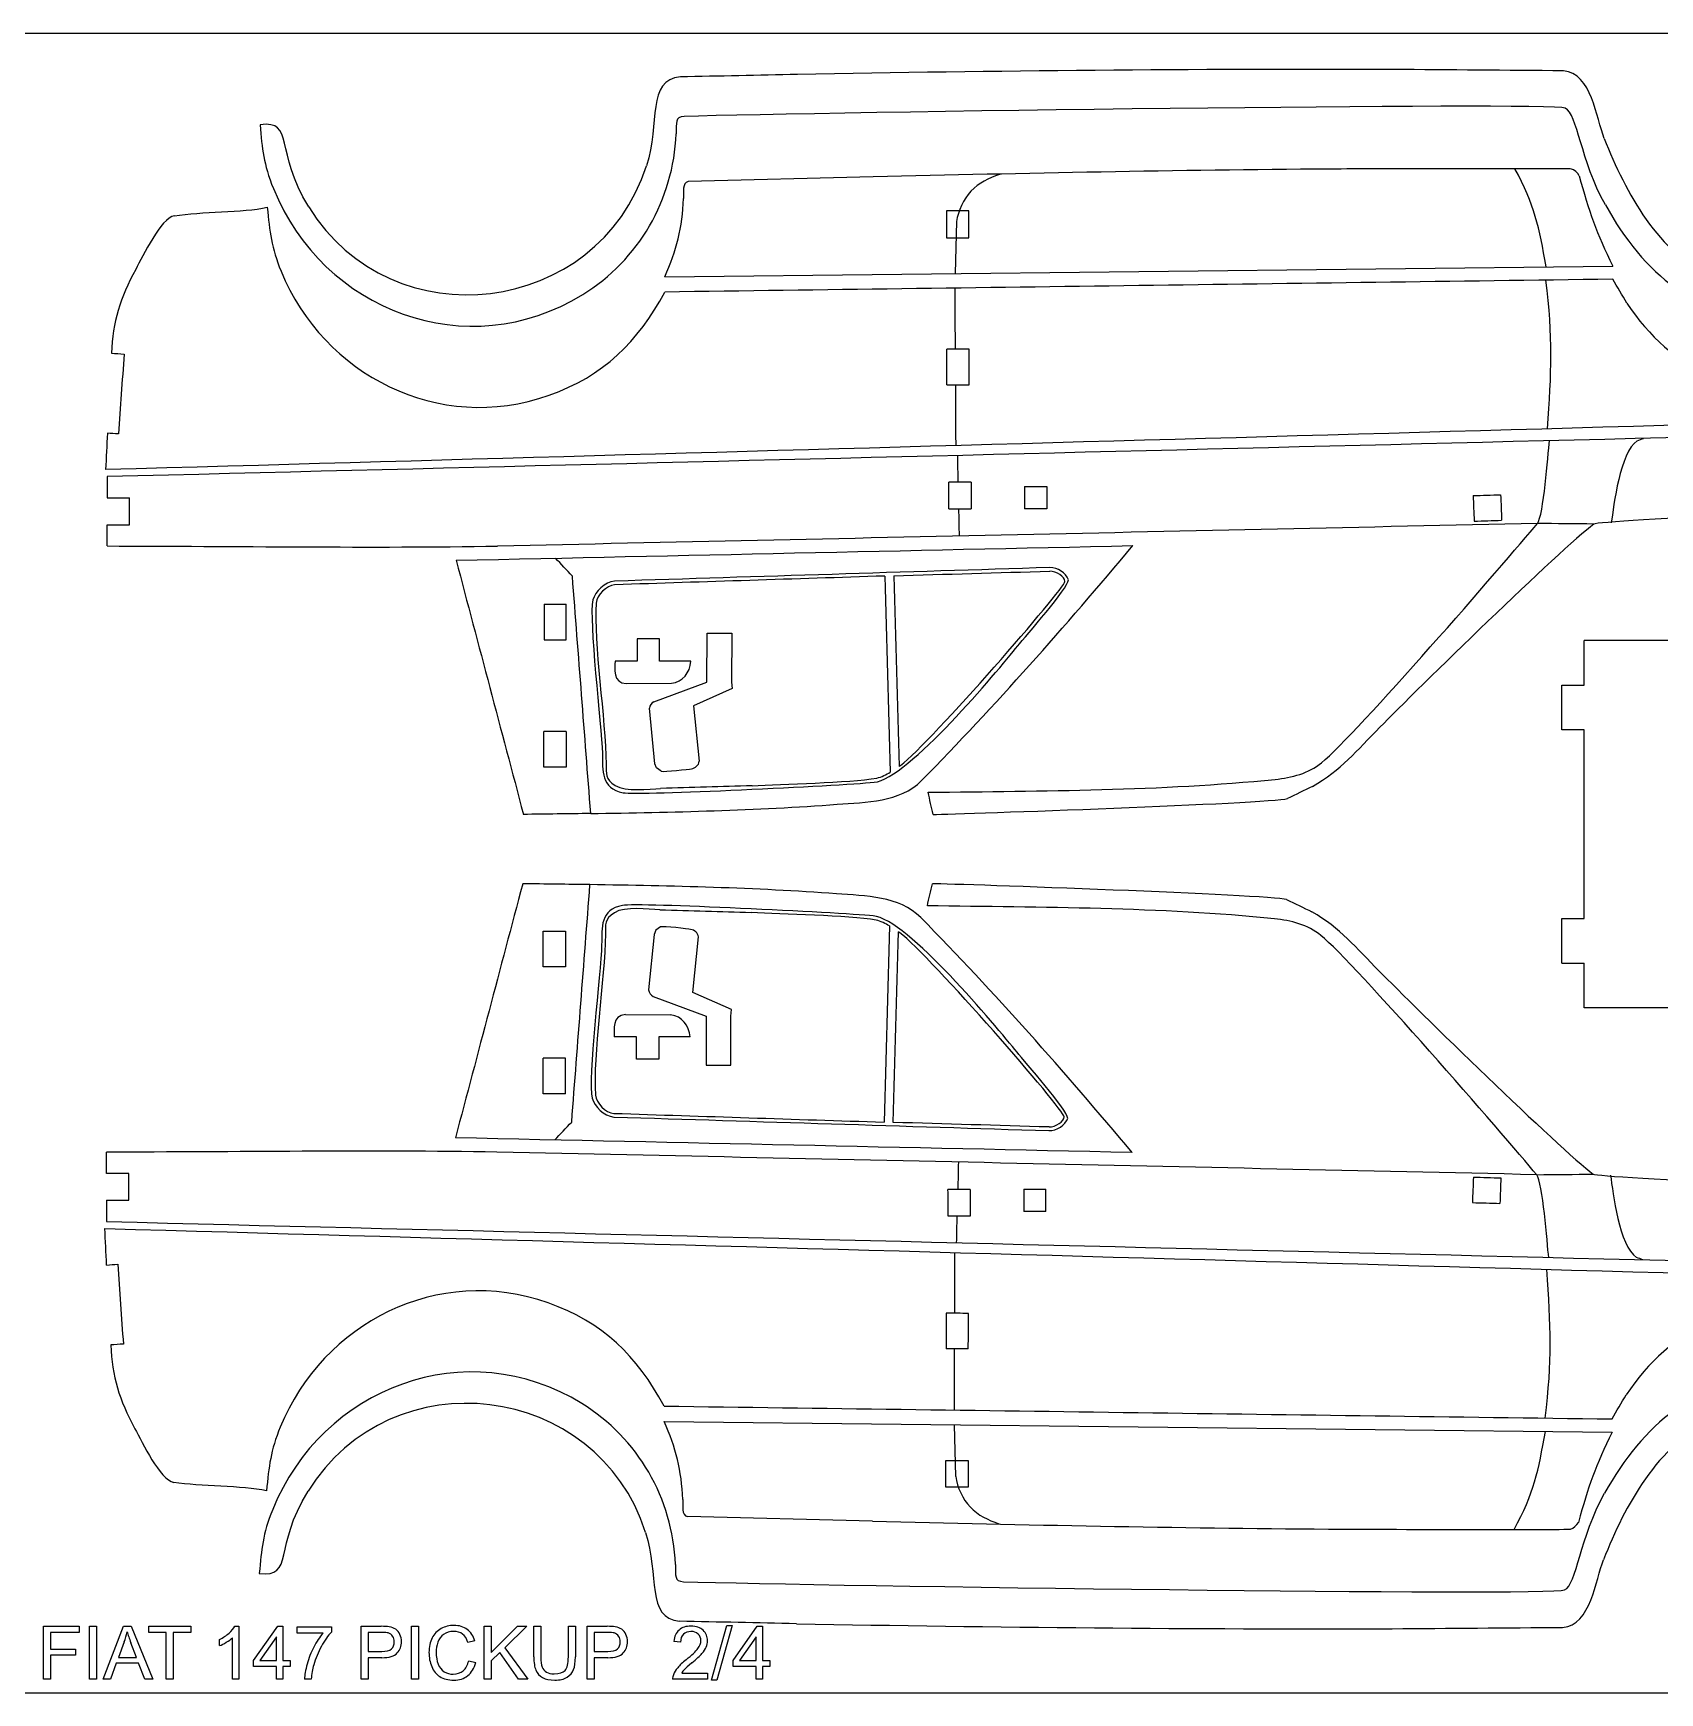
# Model space of a CAD drawing. Extents: x 774 to 1354, y 512 to 892.
# Drawn here: x 1065.6 to 1251.9, y 511.9 to 701.9 of the extents above; entities that cross this region are included whole.
import ezdxf

# ---------------------------------------------------------------- set-up
doc = ezdxf.new("R2010")
doc.units = 0
doc.layers.get('0').update_dxf_attribs({"linetype": 'CONTINUOUS'})

msp = doc.modelspace()

# ---------------------------------------------------------------- linework, layer by layer
at = {"color": 5}
for p, q in [((774.413784, 701.886003), (1354.413784, 701.886003)), ((774.413784, 511.886003), (1354.413784, 511.886003))]:
    msp.add_line(p, q, dxfattribs=at)
at = {"color": 3}
for p, q in [((1161.783684, 685.437103), (1140.609584, 684.898503)), ((1137.931284, 673.997303), (1246.486384, 675.231703)), ((1137.846684, 542.961503), (1246.401784, 541.727103)), ((1161.699084, 531.521703), (1140.524984, 532.060303))]:
    msp.add_line(p, q, dxfattribs=at)
at = {"color": 7}
for p, q in [((1172.742884, 681.532503), (1170.191084, 681.530203)), ((1170.191084, 681.530203), (1170.193684, 678.470203)), ((1172.745484, 678.472303), (1172.742884, 681.532503)), ((1170.193684, 678.470203), (1172.745484, 678.472303)), ((1142.741784, 627.602603), (1142.761384, 633.212503)), ((1142.761384, 633.212503), (1145.583684, 633.202603)), ((1145.583684, 633.202603), (1145.563884, 627.592703)), ((1137.329384, 632.535803), (1134.779384, 632.535703)), ((1134.779384, 632.535703), (1134.779384, 629.985803)), ((1137.329884, 629.987203), (1137.329384, 632.535803)), ((1134.779384, 629.985803), (1132.229484, 629.985803)), ((1140.899784, 629.987203), (1137.329884, 629.987203)), ((1133.504484, 627.435803), (1138.682784, 627.457603)), ((1136.675684, 625.344703), (1142.741784, 627.602603)), ((1145.563884, 627.592703), (1145.643384, 626.848903)), ((1145.643384, 626.848903), (1141.220784, 624.882703)), ((1136.799784, 618.255503), (1136.156184, 624.607003)), ((1141.220784, 624.882703), (1141.864384, 618.531103)), ((1136.989884, 617.762903), (1136.799784, 618.255503)), ((1137.526084, 617.385403), (1136.989884, 617.762903)), ((1136.715184, 598.703303), (1136.071584, 592.351803)), ((1136.905284, 599.195903), (1136.715184, 598.703303)), ((1137.441484, 599.573403), (1136.905284, 599.195903)), ((1141.136184, 592.076103), (1141.779784, 598.427703)), ((1136.591084, 591.614103), (1142.657184, 589.356203)), ((1145.558784, 590.109903), (1141.136184, 592.076103)), ((1133.419884, 589.523003), (1138.598184, 589.501203)), ((1142.657184, 589.356203), (1142.676784, 583.746303)), ((1145.479284, 589.366103), (1145.558784, 590.109903)), ((1145.499084, 583.756203), (1145.479284, 589.366103)), ((1134.694784, 586.973003), (1132.144884, 586.973003)), ((1134.694784, 584.423103), (1134.694784, 586.973003)), ((1137.245284, 586.971603), (1137.244784, 584.423003)), ((1140.815184, 586.971603), (1137.245284, 586.971603)), ((1137.244784, 584.423003), (1134.694784, 584.423103)), ((1142.676784, 583.746303), (1145.499084, 583.756203)), ((1170.106484, 535.428603), (1170.109084, 538.488603)), ((1170.109084, 538.488603), (1172.660884, 538.486503)), ((1172.660884, 538.486503), (1172.658284, 535.426303)), ((1172.658284, 535.426303), (1170.106484, 535.428603))]:
    msp.add_line(p, q, dxfattribs=at)
at = {"color": 1}
for p, q in [((1171.335384, 680.321003), (1171.178284, 674.375303)), ((1171.250784, 536.637803), (1171.093684, 542.583503)), ((1066.800484, 513.436303), (1066.800484, 519.498503)), ((1066.800484, 519.498503), (1070.889884, 519.498503)), ((1070.889884, 518.787303), (1067.604784, 518.787303)), ((1067.604784, 518.787303), (1067.604784, 516.899203)), ((1070.889884, 519.498503), (1070.889884, 518.787303)), ((1072.065284, 513.436303), (1072.065284, 519.498503)), ((1072.065284, 519.498503), (1072.869584, 519.498503)), ((1072.869584, 519.498503), (1072.869584, 513.436303)), ((1073.617484, 513.436303), (1075.942984, 519.498503)), ((1075.942984, 519.498503), (1076.824984, 519.498503)), ((1076.824984, 519.498503), (1079.292984, 513.436303)), ((1078.844184, 518.787303), (1078.844184, 519.498503)), ((1078.844184, 519.498503), (1083.644884, 519.498503)), ((1080.842384, 518.787303), (1078.844184, 518.787303)), ((1080.842384, 513.436303), (1080.842384, 518.787303)), ((1083.644884, 518.787303), (1081.646684, 518.787303)), ((1081.646684, 518.787303), (1081.646684, 513.436303)), ((1083.644884, 519.498503), (1083.644884, 518.787303)), ((1088.690884, 519.523903), (1089.170684, 519.523903)), ((1089.170684, 519.523903), (1089.170684, 513.436303)), ((1090.831584, 515.569903), (1093.600184, 519.498503)), ((1093.600184, 519.498503), (1094.209784, 519.498503)), ((1094.209784, 519.498503), (1094.209784, 515.569903)), ((1095.836784, 518.711103), (1095.836784, 519.422303)), ((1095.836784, 519.422303), (1099.756884, 519.422303)), ((1098.800184, 518.711103), (1095.836784, 518.711103)), ((1099.756884, 519.422303), (1099.756884, 518.846503)), ((1103.151984, 513.436303), (1103.151984, 519.498503)), ((1103.151984, 519.498503), (1105.440884, 519.498503)), ((1105.507184, 518.787303), (1103.956384, 518.787303)), ((1103.956384, 518.787303), (1103.956384, 516.619803)), ((1108.934784, 513.436303), (1108.934784, 519.498503)), ((1108.934784, 519.498503), (1109.739084, 519.498503)), ((1109.739084, 519.498503), (1109.739084, 513.436303)), ((1117.232184, 513.436303), (1117.232184, 519.498503)), ((1117.232184, 519.498503), (1118.036484, 519.498503)), ((1118.036484, 519.498503), (1118.036484, 516.492803)), ((1118.036484, 516.492803), (1121.047784, 519.498503)), ((1122.134384, 519.498503), (1119.591584, 517.040303)), ((1121.047784, 519.498503), (1122.134384, 519.498503)), ((1122.930284, 515.997503), (1122.930284, 519.498503)), ((1122.930284, 519.498503), (1123.734584, 519.498503)), ((1123.734584, 519.498503), (1123.734584, 515.998903)), ((1126.884184, 519.498503), (1127.688584, 519.498503)), ((1126.884184, 515.998903), (1126.884184, 519.498503)), ((1127.688584, 519.498503), (1127.688584, 515.997503)), ((1129.027684, 513.436303), (1129.027684, 519.498503)), ((1129.027684, 519.498503), (1131.316584, 519.498503)), ((1131.382884, 518.787303), (1129.832084, 518.787303)), ((1129.832084, 518.787303), (1129.832084, 516.619803)), ((1143.284184, 513.334703), (1145.045284, 519.600103)), ((1145.644984, 519.600103), (1143.883884, 513.334703)), ((1145.045284, 519.600103), (1145.644984, 519.600103)), ((1145.738084, 515.569903), (1148.506684, 519.498503)), ((1148.506684, 519.498503), (1149.116284, 519.498503)), ((1149.116284, 519.498503), (1149.116284, 515.569903)), ((1067.604784, 516.899203), (1070.449584, 516.899203)), ((1070.449584, 516.899203), (1070.449584, 516.188003)), ((1076.026284, 517.704903), (1075.361584, 515.925503)), ((1077.427484, 515.925503), (1076.795284, 517.606103)), ((1086.935484, 517.283003), (1086.935484, 518.002703)), ((1088.425584, 513.436303), (1088.425584, 518.180503)), ((1093.464684, 518.297603), (1091.563984, 515.569903)), ((1093.464684, 515.569903), (1093.464684, 518.297603)), ((1116.172384, 517.836203), (1115.384984, 517.649903)), ((1119.591584, 517.040303), (1122.244484, 513.436303)), ((1139.726784, 517.695103), (1138.964784, 517.771303)), ((1148.371184, 518.297603), (1146.470484, 515.569903)), ((1148.371184, 515.569903), (1148.371184, 518.297603)), ((1070.449584, 516.188003), (1067.604784, 516.188003)), ((1067.604784, 516.188003), (1067.604784, 513.436303)), ((1075.125984, 515.273603), (1074.468384, 513.436303)), ((1077.678684, 515.273603), (1075.125984, 515.273603)), ((1075.361584, 515.925503), (1077.427484, 515.925503)), ((1078.379984, 513.436303), (1077.678684, 515.273603)), ((1090.831584, 514.884103), (1090.831584, 515.569903)), ((1091.563984, 515.569903), (1093.464684, 515.569903)), ((1094.209784, 515.569903), (1095.031084, 515.569903)), ((1095.031084, 515.569903), (1095.031084, 514.884103)), ((1103.956384, 516.619803), (1105.522684, 516.619803)), ((1105.511384, 515.908603), (1103.956384, 515.908603)), ((1103.956384, 515.908603), (1103.956384, 513.436303)), ((1115.469684, 515.562903), (1116.273984, 515.359703)), ((1119.028484, 516.495603), (1118.036484, 515.536003)), ((1118.036484, 515.536003), (1118.036484, 513.436303)), ((1121.186084, 513.436303), (1119.028484, 516.495603)), ((1129.832084, 516.619803), (1131.398384, 516.619803)), ((1131.387084, 515.908603), (1129.832084, 515.908603)), ((1129.832084, 515.908603), (1129.832084, 513.436303)), ((1145.738084, 514.884103), (1145.738084, 515.569903)), ((1146.470484, 515.569903), (1148.371184, 515.569903)), ((1149.116284, 515.569903), (1149.937584, 515.569903)), ((1149.937584, 515.569903), (1149.937584, 514.884103)), ((1067.604784, 513.436303), (1066.800484, 513.436303)), ((1072.869584, 513.436303), (1072.065284, 513.436303)), ((1074.468384, 513.436303), (1073.617484, 513.436303)), ((1079.292984, 513.436303), (1078.379984, 513.436303)), ((1081.646684, 513.436303), (1080.842384, 513.436303)), ((1089.170684, 513.436303), (1088.425584, 513.436303)), ((1093.464684, 514.884103), (1090.831584, 514.884103)), ((1093.464684, 513.436303), (1093.464684, 514.884103)), ((1094.209784, 513.436303), (1093.464684, 513.436303)), ((1095.031084, 514.884103), (1094.209784, 514.884103)), ((1094.209784, 514.884103), (1094.209784, 513.436303)), ((1097.445484, 513.436303), (1096.683484, 513.436303)), ((1103.956384, 513.436303), (1103.151984, 513.436303)), ((1109.739084, 513.436303), (1108.934784, 513.436303)), ((1118.036484, 513.436303), (1117.232184, 513.436303)), ((1122.244484, 513.436303), (1121.186084, 513.436303)), ((1129.832084, 513.436303), (1129.027684, 513.436303)), ((1142.834084, 513.436303), (1138.820784, 513.436303)), ((1139.857984, 514.147503), (1142.834084, 514.147503)), ((1142.834084, 514.147503), (1142.834084, 513.436303)), ((1143.883884, 513.334703), (1143.284184, 513.334703)), ((1148.371184, 514.884103), (1145.738084, 514.884103)), ((1148.371184, 513.436303), (1148.371184, 514.884103)), ((1149.116284, 513.436303), (1148.371184, 513.436303)), ((1149.937584, 514.884103), (1149.116284, 514.884103)), ((1149.116284, 514.884103), (1149.116284, 513.436303))]:
    msp.add_line(p, q, dxfattribs=at)
at = {"color": 3}
for points in [[(1221.292084, 697.734003), (1198.612284, 697.810903), (1175.779484, 697.569303), (1153.102484, 697.168003)], [(1240.813984, 697.580503), (1234.306684, 697.631703), (1227.799384, 697.682803), (1221.292084, 697.734003)], [(1245.489784, 689.847103), (1244.582184, 692.134103), (1244.062584, 697.339103), (1240.813984, 697.580503)], [(1139.707284, 696.875103), (1135.811484, 696.544303), (1137.391884, 691.586303), (1135.819684, 686.705903)], [(1153.102484, 697.168003), (1148.637384, 697.070403), (1144.172384, 696.972703), (1139.707284, 696.875103)], [(1241.026584, 693.301003), (1239.456884, 694.010903), (1155.618184, 692.808103), (1140.140884, 692.355603)], [(1097.163384, 681.989803), (1093.181284, 688.420103), (1095.624584, 691.881103), (1091.581884, 691.410403)], [(1140.140884, 692.355603), (1139.048384, 692.313603), (1139.280584, 691.644603), (1139.229884, 690.373403)], [(1245.618184, 682.233503), (1242.775784, 687.305303), (1242.437984, 692.662703), (1241.026584, 693.301003)], [(1091.581884, 691.410403), (1091.840384, 688.596203), (1091.958084, 686.962103), (1093.117184, 684.087503)], [(1128.530084, 671.967603), (1134.930684, 675.925903), (1138.928984, 682.825603), (1139.229884, 690.373403)], [(1245.489784, 689.847103), (1247.998284, 683.526103), (1251.619784, 676.787903), (1258.081684, 673.673203)], [(1097.163384, 681.989803), (1106.708584, 666.576403), (1130.261084, 669.451403), (1135.819684, 686.705903)], [(1213.989784, 686.331603), (1196.607184, 686.200103), (1179.168784, 685.842403), (1161.783684, 685.437103)], [(1241.724984, 686.331103), (1241.221884, 686.429603), (1214.717184, 686.337103), (1213.989784, 686.331603)], [(1242.630484, 685.560603), (1242.437784, 685.881703), (1242.052084, 686.267103), (1241.724984, 686.331103)], [(1093.117184, 684.087503), (1098.747884, 670.123203), (1115.309084, 663.791403), (1128.530084, 671.967603)], [(1140.609584, 684.898503), (1139.895084, 684.727103), (1140.095184, 683.671003), (1140.069284, 682.951403)], [(1242.630484, 685.560603), (1243.702184, 681.572903), (1244.618584, 678.928603), (1246.486384, 675.231703)], [(1137.931284, 673.997303), (1139.252084, 677.001403), (1139.950484, 679.641003), (1140.069284, 682.951403)], [(1245.618184, 682.233503), (1250.071784, 674.286803), (1255.981884, 669.189803), (1265.574184, 668.986603)], [(1081.787984, 680.978003), (1080.211384, 680.716603), (1078.185884, 676.376403), (1077.348684, 674.851303)], [(1081.787984, 680.978003), (1084.815684, 681.479903), (1089.608984, 681.342403), (1092.404884, 681.954603)], [(1092.404884, 681.954603), (1092.679084, 679.158303), (1092.882684, 677.327303), (1093.984584, 674.642503)], [(1077.348684, 674.851303), (1075.520084, 671.520603), (1074.744684, 668.864503), (1074.563584, 665.250303)], [(1093.984584, 674.642503), (1098.863384, 662.754303), (1112.029184, 655.952503), (1124.674484, 660.433603)], [(1246.466184, 673.720403), (1210.287984, 673.230803), (1174.109684, 672.741303), (1137.931284, 672.251603)], [(1248.084784, 670.974603), (1247.545284, 671.889903), (1247.005784, 672.805103), (1246.466184, 673.720403)], [(1124.674484, 660.433603), (1130.928384, 662.649803), (1134.829684, 666.519703), (1137.931284, 672.251603)], [(1248.084784, 670.974603), (1253.141084, 663.329903), (1261.139584, 659.568603), (1270.297284, 660.795803)], [(1074.563584, 665.250303), (1075.047684, 665.214903), (1075.531884, 665.179503), (1076.016084, 665.144203)], [(1076.016084, 665.144203), (1075.798984, 662.099003), (1075.581884, 659.053803), (1075.364784, 656.008603)], [(1297.818284, 658.252603), (1223.177284, 656.140803), (1148.536084, 654.028803), (1073.894984, 651.916903)], [(1074.104484, 656.095603), (1074.034684, 654.702703), (1073.964784, 653.309803), (1073.894984, 651.916903)], [(1298.036984, 656.690703), (1223.385884, 654.833603), (1148.734784, 652.976603), (1074.083684, 651.119403)], [(1075.364784, 656.008603), (1074.944684, 656.037603), (1074.524584, 656.066703), (1074.104484, 656.095603)], [(1074.083684, 651.119403), (1074.083384, 650.305803), (1074.083184, 649.492203), (1074.082884, 648.678603)], [(1074.082884, 648.678603), (1074.932784, 648.678303), (1075.782584, 648.678003), (1076.632484, 648.677703)], [(1076.631484, 645.618103), (1076.631784, 646.638003), (1076.632184, 647.657803), (1076.632484, 648.677703)], [(1285.026884, 647.947403), (1278.659184, 647.592803), (1244.830384, 646.074603), (1244.319084, 645.691103)], [(1074.080884, 643.178203), (1074.081184, 643.991803), (1074.081484, 644.805303), (1074.081684, 645.619003)], [(1074.081684, 645.619003), (1074.931584, 645.618703), (1075.781584, 645.618303), (1076.631484, 645.618103)], [(1237.842584, 645.758003), (1198.155084, 644.892703), (1158.467584, 644.027303), (1118.780084, 643.162003)], [(1213.133084, 618.371303), (1217.062384, 621.597103), (1234.148684, 641.336103), (1237.842584, 645.758003)], [(1244.319084, 645.691103), (1240.477284, 642.809803), (1223.959084, 626.655703), (1219.814784, 622.446603)], [(1074.080884, 643.178203), (1088.516384, 643.165503), (1104.541884, 642.929903), (1118.780084, 643.162003)], [(1114.036884, 641.537503), (1139.861484, 642.097603), (1165.686084, 642.657703), (1191.510784, 643.217903)], [(1167.331784, 616.322503), (1175.758584, 624.902303), (1183.805784, 633.996403), (1191.510784, 643.217903)], [(1114.036884, 641.537503), (1116.604384, 631.840703), (1119.171784, 622.144003), (1121.739284, 612.447303)], [(1183.740084, 639.132403), (1183.769884, 639.647603), (1182.730984, 640.301803), (1182.010384, 640.295803)], [(1132.181484, 638.736703), (1131.249584, 638.644503), (1130.133284, 637.586403), (1130.068384, 636.637903)], [(1163.111084, 639.739103), (1152.801184, 639.405003), (1142.491284, 639.070803), (1132.181484, 638.736703)], [(1163.111084, 639.739103), (1163.320884, 632.251703), (1163.530684, 624.764203), (1163.740484, 617.276803)], [(1164.150884, 639.769803), (1170.104084, 639.945103), (1176.057284, 640.120403), (1182.010384, 640.295803)], [(1164.150884, 639.769803), (1164.354784, 632.492303), (1164.558684, 625.215003), (1164.762584, 617.937503)], [(1164.917084, 618.052403), (1168.462984, 620.782303), (1183.691484, 638.293003), (1183.740084, 639.132403)], [(1130.068384, 636.637903), (1129.763684, 632.183603), (1131.135984, 623.310403), (1131.222784, 618.202203)], [(1243.196084, 627.244703), (1243.196184, 628.944403), (1243.196184, 630.644203), (1243.196284, 632.344003)], [(1255.144484, 632.343603), (1251.161784, 632.343703), (1247.178984, 632.343903), (1243.196284, 632.344003)], [(1240.646384, 622.145603), (1240.646484, 623.845303), (1240.646484, 625.545003), (1240.646584, 627.244803)], [(1240.646584, 627.244803), (1241.496384, 627.244803), (1242.346184, 627.244703), (1243.196084, 627.244703)], [(1212.096984, 615.656903), (1215.345884, 617.529603), (1217.145584, 619.735803), (1219.814784, 622.446603)], [(1243.195984, 622.145503), (1242.346084, 622.145503), (1241.496284, 622.145603), (1240.646384, 622.145603)], [(1243.195284, 600.513403), (1243.195584, 607.724103), (1243.195784, 614.934803), (1243.195984, 622.145503)], [(1131.222784, 618.202203), (1131.241684, 617.092903), (1131.044284, 616.521103), (1132.240884, 615.765903)], [(1164.762584, 617.937503), (1164.814084, 617.975803), (1164.865584, 618.014103), (1164.917084, 618.052403)], [(1207.823784, 616.459703), (1209.693084, 616.646703), (1211.653584, 617.156703), (1213.133084, 618.371303)], [(1132.240884, 615.765903), (1133.472984, 614.988303), (1136.083084, 615.389503), (1137.451784, 615.422203)], [(1147.918784, 615.738703), (1144.429784, 615.633203), (1140.940684, 615.527703), (1137.451784, 615.422203)], [(1147.918784, 615.738703), (1151.434884, 615.925503), (1158.943984, 616.060603), (1162.216784, 616.605303)], [(1157.671084, 613.605003), (1160.979184, 613.854803), (1164.843684, 613.827503), (1167.331784, 616.322503)], [(1162.216784, 616.605303), (1162.729484, 616.735703), (1163.279584, 617.020003), (1163.740484, 617.276803)], [(1168.071884, 614.978303), (1181.230384, 615.143403), (1194.685084, 615.145203), (1207.823784, 616.459703)], [(1212.096984, 615.656903), (1211.136084, 615.190303), (1210.175384, 614.723803), (1209.214484, 614.257203)], [(1168.648984, 612.447303), (1168.456684, 613.290903), (1168.264284, 614.134603), (1168.071884, 614.978303)], [(1168.648984, 612.447303), (1171.808384, 612.499103), (1207.138184, 613.707503), (1209.214484, 614.257203)], [(1129.446684, 612.550903), (1126.877584, 612.516403), (1124.308384, 612.481803), (1121.739284, 612.447303)], [(1129.446684, 612.550903), (1138.640384, 612.685803), (1148.524584, 612.914103), (1157.671084, 613.605003)], [(1121.654684, 604.511503), (1119.087184, 594.814803), (1116.519784, 585.118103), (1113.952284, 575.421303)], [(1129.362084, 604.407903), (1126.792984, 604.442403), (1124.223784, 604.477003), (1121.654684, 604.511503)], [(1157.586484, 603.353803), (1148.439984, 604.044703), (1138.555784, 604.273003), (1129.362084, 604.407903)], [(1167.987284, 601.980503), (1168.179684, 602.824203), (1168.372084, 603.667903), (1168.564384, 604.511503)], [(1209.129884, 602.701603), (1207.053584, 603.251303), (1171.723784, 604.459703), (1168.564384, 604.511503)], [(1167.247184, 600.636303), (1164.759084, 603.131303), (1160.894584, 603.104003), (1157.586484, 603.353803)], [(1209.129884, 602.701603), (1210.090784, 602.235003), (1211.051484, 601.768503), (1212.012384, 601.301903)], [(1132.156284, 601.192903), (1130.959684, 600.437703), (1131.157084, 599.865903), (1131.138184, 598.756603)], [(1137.367184, 601.536603), (1135.998484, 601.569303), (1133.388384, 601.970503), (1132.156284, 601.192903)], [(1137.367184, 601.536603), (1140.856084, 601.431103), (1144.345184, 601.325603), (1147.834184, 601.220103)], [(1162.132184, 600.353503), (1158.859384, 600.898203), (1151.350284, 601.033303), (1147.834184, 601.220103)], [(1191.426184, 573.740903), (1183.721184, 582.962403), (1175.673984, 592.056503), (1167.247184, 600.636303)], [(1207.739184, 600.499103), (1194.600484, 601.813603), (1181.145784, 601.815403), (1167.987284, 601.980503)], [(1213.048484, 598.587503), (1211.568984, 599.802103), (1209.608484, 600.312103), (1207.739184, 600.499103)], [(1219.730184, 594.512203), (1217.060984, 597.223003), (1215.261284, 599.429203), (1212.012384, 601.301903)], [(1240.645584, 595.414303), (1240.645684, 597.114003), (1240.645684, 598.813703), (1240.645784, 600.513503)], [(1240.645784, 600.513503), (1241.495584, 600.513503), (1242.345384, 600.513403), (1243.195284, 600.513403)], [(1131.138184, 598.756603), (1131.051384, 593.648403), (1129.679084, 584.775203), (1129.983784, 580.320903)], [(1163.655884, 599.682003), (1163.194984, 599.938803), (1162.644884, 600.223103), (1162.132184, 600.353503)], [(1163.655884, 599.682003), (1163.446084, 592.194603), (1163.236284, 584.707103), (1163.026484, 577.219703)], [(1164.066284, 577.189003), (1164.270184, 584.466503), (1164.474084, 591.743803), (1164.677984, 599.021303)], [(1164.832484, 598.906403), (1164.780984, 598.944703), (1164.729484, 598.983003), (1164.677984, 599.021303)], [(1183.655484, 577.826403), (1183.606884, 578.665803), (1168.378384, 596.176503), (1164.832484, 598.906403)], [(1237.757984, 571.200803), (1234.064084, 575.622703), (1216.977784, 595.361703), (1213.048484, 598.587503)], [(1240.645584, 595.414303), (1241.495484, 595.414303), (1242.345184, 595.414203), (1243.195084, 595.414203)], [(1243.194984, 590.315003), (1243.194984, 592.014703), (1243.195084, 593.714403), (1243.195084, 595.414203)], [(1219.730184, 594.512203), (1223.874484, 590.303103), (1240.392684, 574.149003), (1244.234484, 571.267703)], [(1277.406184, 590.313903), (1266.002484, 590.314303), (1254.598784, 590.314603), (1243.194984, 590.315003)], [(1129.983784, 580.320903), (1130.048684, 579.372403), (1131.164984, 578.314303), (1132.096884, 578.222103)], [(1132.096884, 578.222103), (1142.406684, 577.888003), (1152.716584, 577.553803), (1163.026484, 577.219703)], [(1181.925784, 576.663003), (1182.646384, 576.657003), (1183.685284, 577.311203), (1183.655484, 577.826403)], [(1181.925784, 576.663003), (1175.972684, 576.838403), (1170.019484, 577.013703), (1164.066284, 577.189003)], [(1118.695484, 573.796803), (1104.457284, 574.028903), (1088.431784, 573.793303), (1073.996284, 573.780603)], [(1191.426184, 573.740903), (1165.601484, 574.301103), (1139.776884, 574.861203), (1113.952284, 575.421303)], [(1073.997084, 571.339803), (1073.996884, 572.153503), (1073.996584, 572.967003), (1073.996284, 573.780603)], [(1237.757984, 571.200803), (1198.070484, 572.066103), (1158.382984, 572.931503), (1118.695484, 573.796803)], [(1076.546884, 571.340703), (1075.696984, 571.340503), (1074.846984, 571.340103), (1073.997084, 571.339803)], [(1076.547884, 568.281103), (1076.547584, 569.301003), (1076.547184, 570.320803), (1076.546884, 571.340703)], [(1244.234484, 571.267703), (1244.745784, 570.884203), (1278.574584, 569.366003), (1284.942284, 569.011403)], [(1073.998284, 568.280203), (1074.848184, 568.280503), (1075.697984, 568.280803), (1076.547884, 568.281103)], [(1073.998284, 568.280203), (1073.998584, 567.466603), (1073.998784, 566.653003), (1073.999084, 565.839403)], [(1074.019884, 560.863203), (1073.950084, 562.256103), (1073.880184, 563.649003), (1073.810384, 565.041903)], [(1073.810384, 565.041903), (1148.451484, 562.930003), (1223.092684, 560.818003), (1297.733684, 558.706203)], [(1073.999084, 565.839403), (1148.650184, 563.982203), (1223.301284, 562.125203), (1297.952384, 560.268103)], [(1074.019884, 560.863203), (1074.439984, 560.892103), (1074.860084, 560.921203), (1075.280184, 560.950203)], [(1075.280184, 560.950203), (1075.497284, 557.905003), (1075.714384, 554.859803), (1075.931484, 551.814603)], [(1124.589884, 556.525203), (1111.944584, 561.006303), (1098.778784, 554.204503), (1093.899984, 542.316303)], [(1270.212684, 556.163003), (1261.054984, 557.390203), (1253.056484, 553.628903), (1248.000184, 545.984203)], [(1137.846684, 544.707203), (1134.745084, 550.439103), (1130.843784, 554.309003), (1124.589884, 556.525203)], [(1128.445484, 544.991203), (1115.224484, 553.167403), (1098.663284, 546.835603), (1093.032584, 532.871303)], [(1075.931484, 551.814603), (1075.447284, 551.779303), (1074.963084, 551.743903), (1074.478984, 551.708503)], [(1074.478984, 551.708503), (1074.660084, 548.094303), (1075.435484, 545.438203), (1077.264084, 542.107503)], [(1135.735084, 530.252903), (1130.176484, 547.507403), (1106.623984, 550.382403), (1097.078784, 534.969003)], [(1265.489584, 547.972203), (1255.897284, 547.769003), (1249.987184, 542.672003), (1245.533584, 534.725303)], [(1246.381584, 543.238403), (1246.921184, 544.153703), (1247.460684, 545.068903), (1248.000184, 545.984203)], [(1139.145284, 526.585403), (1138.844384, 534.133203), (1134.846084, 541.032903), (1128.445484, 544.991203)], [(1137.846684, 544.707203), (1174.025084, 544.217503), (1210.203384, 543.728003), (1246.381584, 543.238403)], [(1077.264084, 542.107503), (1078.101284, 540.582403), (1080.126784, 536.242203), (1081.703384, 535.980803)], [(1093.899984, 542.316303), (1092.798084, 539.631503), (1092.594484, 537.800503), (1092.320284, 535.004203)], [(1139.984684, 534.007403), (1139.865884, 537.317803), (1139.167484, 539.957403), (1137.846684, 542.961503)], [(1246.401784, 541.727103), (1244.533984, 538.030203), (1243.617584, 535.385903), (1242.545884, 531.398203)], [(1257.997084, 543.285603), (1251.535184, 540.170903), (1247.913684, 533.432703), (1245.405184, 527.111703)], [(1092.320284, 535.004203), (1089.524384, 535.616403), (1084.731084, 535.478903), (1081.703384, 535.980803)], [(1091.497284, 525.548403), (1095.539984, 525.077703), (1093.096684, 528.538703), (1097.078784, 534.969003)], [(1139.984684, 534.007403), (1140.010584, 533.287803), (1139.810484, 532.231703), (1140.524984, 532.060303)], [(1240.941984, 523.657803), (1242.353384, 524.296103), (1242.691184, 529.653503), (1245.533584, 534.725303)], [(1093.032584, 532.871303), (1091.873484, 529.996703), (1091.755784, 528.362603), (1091.497284, 525.548403)], [(1135.735084, 530.252903), (1137.307284, 525.372503), (1135.726884, 520.414503), (1139.622684, 520.083703)], [(1161.699084, 531.521703), (1179.084184, 531.116403), (1196.522584, 530.758703), (1213.905184, 530.627203)], [(1213.905184, 530.627203), (1214.632584, 530.621703), (1241.137284, 530.529203), (1241.640384, 530.627703)], [(1241.640384, 530.627703), (1241.967484, 530.691703), (1242.353184, 531.077103), (1242.545884, 531.398203)], [(1139.145284, 526.585403), (1139.195984, 525.314203), (1138.963784, 524.645203), (1140.056284, 524.603203)], [(1240.729384, 519.378303), (1243.977984, 519.619703), (1244.497584, 524.824703), (1245.405184, 527.111703)], [(1140.056284, 524.603203), (1155.533584, 524.150703), (1239.372284, 522.947903), (1240.941984, 523.657803)], [(1153.017884, 519.790803), (1148.552784, 519.888403), (1144.087784, 519.986103), (1139.622684, 520.083703)], [(1153.017884, 519.790803), (1175.694884, 519.389503), (1198.527684, 519.147903), (1221.207484, 519.224803)], [(1221.207484, 519.224803), (1227.714784, 519.276003), (1234.222084, 519.327103), (1240.729384, 519.378303)]]:
    msp.add_open_spline(points, degree=3, dxfattribs=at)
at = {"color": 1}
for points in [[(1238.834184, 675.144603), (1238.051084, 679.660703), (1237.525984, 682.238403), (1235.251884, 686.372703)], [(1176.243184, 685.726803), (1175.013284, 685.262703), (1173.922584, 684.787303), (1172.973084, 683.793203)], [(1172.973084, 683.793203), (1172.117784, 682.898003), (1171.492084, 681.535703), (1171.335384, 680.321003)], [(1171.199384, 665.705603), (1171.192284, 668.038703), (1171.185184, 670.371703), (1171.178084, 672.704703)], [(1239.005384, 656.588603), (1239.452584, 663.066103), (1239.633184, 667.050103), (1238.815484, 673.616903)], [(1171.211884, 661.626203), (1171.218984, 659.307803), (1171.226084, 656.989403), (1171.233184, 654.671003)], [(1237.842584, 645.758003), (1238.551484, 646.664403), (1239.039684, 653.565403), (1239.216084, 655.227403)], [(1249.272784, 655.227403), (1247.278384, 653.899703), (1246.593484, 647.818203), (1246.293884, 645.827503)], [(1249.272784, 655.227403), (1249.514484, 655.316903), (1249.755984, 655.406203), (1249.997584, 655.495703)], [(1171.425684, 653.541003), (1171.447884, 652.525403), (1171.469884, 651.509703), (1171.492084, 650.494103)], [(1171.558784, 647.435103), (1171.581484, 646.394803), (1171.604184, 645.354603), (1171.626884, 644.314303)], [(1244.319084, 645.691103), (1242.160284, 645.713503), (1240.001384, 645.735703), (1237.842584, 645.758003)], [(1127.349184, 639.728203), (1126.703084, 640.413503), (1126.057084, 641.098803), (1125.410884, 641.784103)], [(1181.998084, 640.711603), (1165.388384, 640.191903), (1148.778784, 639.672303), (1132.169184, 639.152603)], [(1184.142884, 639.316403), (1183.832984, 640.104103), (1182.929184, 640.714103), (1181.998084, 640.711603)], [(1129.446684, 612.550903), (1128.747584, 621.610003), (1128.048284, 630.669103), (1127.349184, 639.728203)], [(1132.169184, 639.152603), (1131.071884, 639.050103), (1129.936584, 637.953103), (1129.702684, 637.012303)], [(1178.338384, 631.732403), (1179.252184, 632.853003), (1184.134584, 638.364303), (1184.142884, 639.316403)], [(1129.702684, 637.012303), (1129.162884, 634.841403), (1130.698484, 622.624003), (1130.776984, 619.436603)], [(1161.884584, 616.126703), (1165.767684, 616.483003), (1175.960784, 628.816503), (1178.338384, 631.732403)], [(1130.776984, 619.436603), (1130.825684, 617.459403), (1130.577284, 615.410503), (1133.156784, 614.936503)], [(1133.156784, 614.936503), (1135.008784, 614.596203), (1157.831384, 615.754703), (1161.884584, 616.126703)], [(1127.264584, 577.230603), (1127.963684, 586.289703), (1128.662984, 595.348803), (1129.362084, 604.407903)], [(1161.799984, 600.832103), (1157.746784, 601.204103), (1134.924184, 602.362603), (1133.072184, 602.022303)], [(1133.072184, 602.022303), (1130.492684, 601.548303), (1130.741084, 599.499403), (1130.692384, 597.522203)], [(1178.253784, 585.226403), (1175.876184, 588.142303), (1165.683084, 600.475803), (1161.799984, 600.832103)], [(1130.692384, 597.522203), (1130.613884, 594.334803), (1129.078284, 582.117403), (1129.618084, 579.946503)], [(1184.058284, 577.642403), (1184.049984, 578.594503), (1179.167584, 584.105803), (1178.253784, 585.226403)], [(1129.618084, 579.946503), (1129.851984, 579.005703), (1130.987284, 577.908703), (1132.084584, 577.806203)], [(1132.084584, 577.806203), (1148.694184, 577.286503), (1165.303784, 576.766903), (1181.913484, 576.247203)], [(1181.913484, 576.247203), (1182.844584, 576.244703), (1183.748384, 576.854703), (1184.058284, 577.642403)], [(1125.326284, 575.174703), (1125.972484, 575.860003), (1126.618484, 576.545303), (1127.264584, 577.230603)], [(1171.542284, 572.644503), (1171.519584, 571.604203), (1171.496884, 570.564003), (1171.474184, 569.523703)], [(1237.757984, 571.200803), (1239.916784, 571.223103), (1242.075684, 571.245303), (1244.234484, 571.267703)], [(1239.131484, 561.731403), (1238.955084, 563.393403), (1238.466884, 570.294403), (1237.757984, 571.200803)], [(1246.209284, 571.131303), (1246.508884, 569.140603), (1247.193784, 563.059103), (1249.188184, 561.731403)], [(1171.341084, 563.417803), (1171.363284, 564.433403), (1171.385284, 565.449103), (1171.407484, 566.464703)], [(1171.127284, 555.332603), (1171.134384, 557.651003), (1171.141484, 559.969403), (1171.148584, 562.287803)], [(1249.912984, 561.463103), (1249.671384, 561.552603), (1249.429884, 561.641903), (1249.188184, 561.731403)], [(1238.730884, 543.341903), (1239.548584, 549.908703), (1239.367984, 553.892703), (1238.920784, 560.370203)], [(1171.093484, 544.254103), (1171.100584, 546.587103), (1171.107684, 548.920103), (1171.114784, 551.253203)], [(1235.167284, 530.586103), (1237.441384, 534.720403), (1237.966484, 537.298103), (1238.749584, 541.814203)], [(1171.250784, 536.637803), (1171.407484, 535.423103), (1172.033184, 534.060803), (1172.888484, 533.165603)], [(1172.888484, 533.165603), (1173.837984, 532.171503), (1174.928684, 531.696103), (1176.158584, 531.232003)], [(1076.026284, 517.704903), (1076.165984, 518.088803), (1076.277484, 518.476803), (1076.360684, 518.871903)], [(1076.360684, 518.871903), (1076.460884, 518.538903), (1076.604784, 518.117003), (1076.795284, 517.606103)], [(1086.935484, 518.002703), (1087.351784, 518.197403), (1087.715884, 518.434503), (1088.027684, 518.713903)], [(1088.027684, 518.713903), (1088.339584, 518.991903), (1088.561084, 519.261403), (1088.690884, 519.523903)], [(1098.800184, 518.711103), (1098.423384, 518.280703), (1098.067784, 517.751503), (1097.733384, 517.123503)], [(1099.756884, 518.846503), (1099.371684, 518.435903), (1098.987884, 517.889803), (1098.609684, 517.208203)], [(1106.363684, 519.440603), (1106.150684, 519.478703), (1105.842984, 519.498503), (1105.440884, 519.498503)], [(1106.255084, 518.733603), (1106.119584, 518.768903), (1105.869784, 518.787303), (1105.507184, 518.787303)], [(1106.761684, 518.375203), (1106.633284, 518.555803), (1106.463884, 518.675803), (1106.255084, 518.733603)], [(1107.112984, 519.158403), (1106.911284, 519.296703), (1106.661484, 519.391203), (1106.363684, 519.440603)], [(1107.599884, 518.574203), (1107.477084, 518.823903), (1107.314784, 519.018703), (1107.112984, 519.158403)], [(1112.312984, 519.234603), (1111.868484, 518.990503), (1111.525584, 518.633403), (1111.284284, 518.163503)], [(1113.780484, 519.600103), (1113.247084, 519.600103), (1112.757484, 519.478703), (1112.312984, 519.234603)], [(1113.766384, 518.914303), (1113.302184, 518.914303), (1112.912684, 518.802803), (1112.600884, 518.579803)], [(1114.773984, 518.612303), (1114.507284, 518.814103), (1114.171384, 518.914303), (1113.766384, 518.914303)], [(1115.308784, 519.137203), (1114.896684, 519.446203), (1114.387284, 519.600103), (1113.780484, 519.600103)], [(1116.172384, 517.836203), (1116.010084, 518.395003), (1115.722184, 518.828203), (1115.308784, 519.137203)], [(1132.239384, 519.440603), (1132.026384, 519.478703), (1131.718684, 519.498503), (1131.316584, 519.498503)], [(1132.130784, 518.733603), (1131.995284, 518.768903), (1131.745484, 518.787303), (1131.382884, 518.787303)], [(1132.637384, 518.375203), (1132.508984, 518.555803), (1132.339584, 518.675803), (1132.130784, 518.733603)], [(1132.988684, 519.158403), (1132.786984, 519.296703), (1132.537184, 519.391203), (1132.239384, 519.440603)], [(1133.475584, 518.574203), (1133.352784, 518.823903), (1133.190484, 519.018703), (1132.988684, 519.158403)], [(1139.555984, 519.075103), (1139.214484, 518.776003), (1139.016984, 518.341303), (1138.964784, 517.771303)], [(1140.934684, 519.523903), (1140.357484, 519.523903), (1139.898884, 519.374303), (1139.555984, 519.075103)], [(1140.917784, 518.905803), (1140.557884, 518.905803), (1140.270084, 518.798503), (1140.054184, 518.584103)], [(1141.746084, 518.602403), (1141.534384, 518.804203), (1141.257784, 518.905803), (1140.917784, 518.905803)], [(1142.316184, 519.039803), (1141.977484, 519.363003), (1141.516084, 519.523903), (1140.934684, 519.523903)], [(1142.825584, 517.839003), (1142.825584, 518.315903), (1142.656184, 518.716703), (1142.316184, 519.039803)], [(1086.935484, 517.283003), (1087.166884, 517.367703), (1087.429384, 517.496103), (1087.720084, 517.666803)], [(1087.720084, 517.666803), (1088.010784, 517.837603), (1088.246384, 518.008303), (1088.425584, 518.180503)], [(1097.733384, 517.123503), (1097.398884, 516.495603), (1097.143484, 515.843703), (1096.964284, 515.166303)], [(1098.609684, 517.208203), (1098.230084, 516.526603), (1097.937984, 515.825303), (1097.730584, 515.104203)], [(1105.522684, 516.619803), (1106.041984, 516.619803), (1106.408884, 516.715703), (1106.627584, 516.909103)], [(1106.627584, 516.909103), (1106.844884, 517.102403), (1106.953584, 517.373303), (1106.953584, 517.724703)], [(1106.953584, 517.724703), (1106.953584, 517.977303), (1106.890084, 518.194603), (1106.761684, 518.375203)], [(1107.290784, 516.443403), (1107.619584, 516.799003), (1107.783284, 517.235003), (1107.783284, 517.748703)], [(1107.783284, 517.748703), (1107.783284, 518.049203), (1107.722584, 518.324403), (1107.599884, 518.574203)], [(1111.284284, 518.163503), (1111.042984, 517.693603), (1110.922984, 517.143303), (1110.922984, 516.512503)], [(1111.943284, 517.680903), (1111.816284, 517.304203), (1111.752784, 516.916103), (1111.752784, 516.516803)], [(1112.600884, 518.579803), (1112.288984, 518.356903), (1112.068884, 518.056303), (1111.943284, 517.680903)], [(1115.384984, 517.649903), (1115.245284, 518.090203), (1115.040684, 518.411903), (1114.773984, 518.612303)], [(1131.398384, 516.619803), (1131.917684, 516.619803), (1132.284584, 516.715703), (1132.503284, 516.909103)], [(1132.503284, 516.909103), (1132.720584, 517.102403), (1132.829284, 517.373303), (1132.829284, 517.724703)], [(1132.829284, 517.724703), (1132.829284, 517.977303), (1132.765784, 518.194603), (1132.637384, 518.375203)], [(1133.166484, 516.443403), (1133.495284, 516.799003), (1133.658984, 517.235003), (1133.658984, 517.748703)], [(1133.658984, 517.748703), (1133.658984, 518.049203), (1133.598284, 518.324403), (1133.475584, 518.574203)], [(1140.054184, 518.584103), (1139.838184, 518.371003), (1139.729584, 518.074603), (1139.726784, 517.695103)], [(1140.377284, 515.674303), (1141.033484, 516.214803), (1141.479384, 516.642403), (1141.712184, 516.958403)], [(1141.712184, 516.958403), (1141.946484, 517.274503), (1142.063584, 517.573703), (1142.063584, 517.855903)], [(1142.063584, 517.855903), (1142.063584, 518.150803), (1141.957684, 518.399203), (1141.746084, 518.602403)], [(1142.182084, 516.381303), (1142.412084, 516.640903), (1142.577184, 516.887903), (1142.675984, 517.123503)], [(1142.675984, 517.123503), (1142.776184, 517.357803), (1142.825584, 517.596303), (1142.825584, 517.839003)], [(1096.964284, 515.166303), (1096.785084, 514.490403), (1096.691984, 513.913303), (1096.683484, 513.436303)], [(1097.730584, 515.104203), (1097.582384, 514.597603), (1097.486384, 514.040303), (1097.445484, 513.436303)], [(1105.511384, 515.908603), (1106.369384, 515.908603), (1106.963484, 516.086403), (1107.290784, 516.443403)], [(1110.922984, 516.512503), (1110.922984, 515.934003), (1111.030284, 515.393503), (1111.243384, 514.888303)], [(1111.752784, 516.516803), (1111.752784, 516.001703), (1111.827584, 515.551603), (1111.977084, 515.167703)], [(1111.977084, 515.167703), (1112.126684, 514.782503), (1112.359584, 514.496003), (1112.675584, 514.305503)], [(1114.838884, 514.408603), (1115.149284, 514.668203), (1115.359584, 515.052003), (1115.469684, 515.562903)], [(1115.368084, 513.854003), (1115.804084, 514.199703), (1116.106084, 514.700703), (1116.273984, 515.359703)], [(1122.930284, 515.997503), (1122.930284, 515.355403), (1123.007884, 514.848803), (1123.161684, 514.477703)], [(1123.734584, 515.998903), (1123.734584, 515.472503), (1123.783984, 515.083103), (1123.881384, 514.834703)], [(1126.510284, 514.455103), (1126.759984, 514.723203), (1126.884184, 515.236903), (1126.884184, 515.998903)], [(1127.482484, 514.545403), (1127.619384, 514.903903), (1127.688584, 515.387903), (1127.688584, 515.997503)], [(1131.387084, 515.908603), (1132.245084, 515.908603), (1132.839184, 516.086403), (1133.166484, 516.443403)], [(1140.377284, 515.674303), (1139.955384, 515.328603), (1139.630784, 515.023803), (1139.403584, 514.759903)], [(1141.034884, 515.314503), (1140.587584, 514.939103), (1140.299684, 514.685103), (1140.172684, 514.551103)], [(1141.034884, 515.314503), (1141.568284, 515.766103), (1141.950684, 516.123103), (1142.182084, 516.381303)], [(1111.243384, 514.888303), (1111.456384, 514.384603), (1111.766884, 513.999303), (1112.176084, 513.734003)], [(1112.176084, 513.734003), (1112.585284, 513.467303), (1113.115884, 513.334703), (1113.767784, 513.334703)], [(1112.675584, 514.305503), (1112.991684, 514.115003), (1113.333184, 514.020503), (1113.701484, 514.020503)], [(1113.701484, 514.020503), (1114.150284, 514.020503), (1114.528384, 514.150303), (1114.838884, 514.408603)], [(1113.767784, 513.334703), (1114.398584, 513.334703), (1114.931984, 513.508303), (1115.368084, 513.854003)], [(1123.161684, 514.477703), (1123.315484, 514.106603), (1123.572284, 513.824403), (1123.933584, 513.628203)], [(1123.881384, 514.834703), (1123.978684, 514.584903), (1124.145184, 514.391603), (1124.383684, 514.257603)], [(1123.933584, 513.628203), (1124.293384, 513.432103), (1124.757684, 513.334703), (1125.323484, 513.334703)], [(1124.383684, 514.257603), (1124.620784, 514.122103), (1124.911484, 514.054403), (1125.254384, 514.054403)], [(1125.254384, 514.054403), (1125.841384, 514.054403), (1126.260484, 514.188403), (1126.510284, 514.455103)], [(1125.323484, 513.334703), (1125.907684, 513.334703), (1126.377584, 513.447603), (1126.737484, 513.672003)], [(1126.737484, 513.672003), (1127.095884, 513.896303), (1127.344184, 514.188403), (1127.482484, 514.545403)], [(1138.908284, 513.954203), (1138.844784, 513.787703), (1138.815184, 513.615503), (1138.820784, 513.436303)], [(1139.403584, 514.759903), (1139.176384, 514.496003), (1139.011284, 514.226503), (1138.908284, 513.954203)], [(1140.172684, 514.551103), (1140.045684, 514.417003), (1139.941284, 514.283003), (1139.857984, 514.147503)]]:
    msp.add_open_spline(points, degree=3, dxfattribs=at)
at = {"color": 7}
for points in [[(1172.764184, 665.710403), (1171.913684, 665.707803), (1171.063284, 665.705203), (1170.212784, 665.702603)], [(1170.225284, 661.623203), (1170.221184, 662.983003), (1170.216884, 664.342803), (1170.212784, 665.702603)], [(1172.776684, 661.631003), (1172.772584, 662.990803), (1172.768384, 664.350603), (1172.764184, 665.710403)], [(1170.225284, 661.623203), (1171.075784, 661.625803), (1171.926184, 661.628403), (1172.776684, 661.631003)], [(1170.437684, 647.435503), (1170.438084, 648.455103), (1170.438484, 649.474803), (1170.438884, 650.494503)], [(1172.988284, 650.493603), (1172.138484, 650.493903), (1171.288684, 650.494203), (1170.438884, 650.494503)], [(1172.988284, 650.493603), (1172.987884, 649.473903), (1172.987484, 648.454203), (1172.987184, 647.434603)], [(1179.107484, 649.982103), (1179.107084, 649.132203), (1179.106784, 648.282303), (1179.106484, 647.432403)], [(1179.107484, 649.982103), (1179.957284, 649.981803), (1180.807284, 649.981403), (1181.657184, 649.981203)], [(1181.657184, 649.981203), (1181.656784, 649.131303), (1181.656584, 648.281303), (1181.656184, 647.431403)], [(1230.484184, 648.956503), (1231.532684, 648.983303), (1232.581184, 649.010103), (1233.629684, 649.036903)], [(1230.484184, 648.956503), (1230.521184, 647.978803), (1230.558084, 647.001103), (1230.595084, 646.023503)], [(1233.629684, 649.036903), (1233.667384, 648.067103), (1233.705184, 647.097503), (1233.742884, 646.127703)], [(1170.437684, 647.435503), (1171.287484, 647.435203), (1172.137384, 647.434803), (1172.987184, 647.434603)], [(1181.656184, 647.431403), (1180.806284, 647.431803), (1179.956284, 647.432103), (1179.106484, 647.432403)], [(1230.595084, 646.023503), (1231.644384, 646.058203), (1232.693584, 646.093003), (1233.742884, 646.127703)], [(1124.100184, 636.507803), (1124.099584, 635.148003), (1124.098884, 633.788203), (1124.098284, 632.428403)], [(1124.100184, 636.507803), (1124.950084, 636.507503), (1125.799884, 636.507003), (1126.649784, 636.506703)], [(1126.647884, 632.427303), (1126.648484, 633.787103), (1126.649184, 635.146903), (1126.649784, 636.506703)], [(1124.098284, 632.428403), (1124.948084, 632.428103), (1125.797984, 632.427603), (1126.647884, 632.427303)], [(1132.229484, 629.985803), (1132.229484, 629.188203), (1131.943984, 627.486803), (1133.504484, 627.435803)], [(1138.682784, 627.457603), (1139.974184, 627.627503), (1140.817884, 628.637203), (1140.899784, 629.987203)], [(1136.675684, 625.344703), (1136.418384, 625.217103), (1136.191384, 624.893403), (1136.156184, 624.607003)], [(1124.091384, 617.864103), (1124.092084, 619.223903), (1124.092684, 620.583703), (1124.093284, 621.943503)], [(1126.642984, 621.942203), (1125.793084, 621.942703), (1124.943184, 621.943003), (1124.093284, 621.943503)], [(1126.642984, 621.942203), (1126.642284, 620.582403), (1126.641584, 619.222603), (1126.640984, 617.862803)], [(1126.640984, 617.862803), (1125.791084, 617.863303), (1124.941284, 617.863703), (1124.091384, 617.864103)], [(1137.526084, 617.385403), (1137.872984, 617.283303), (1140.695084, 617.628003), (1140.965084, 617.674803)], [(1140.965084, 617.674803), (1141.436784, 617.756603), (1141.808184, 618.074903), (1141.864384, 618.531103)], [(1124.006784, 599.094703), (1124.856684, 599.095103), (1125.706484, 599.095503), (1126.556384, 599.096003)], [(1124.008684, 595.015303), (1124.008084, 596.375103), (1124.007484, 597.734903), (1124.006784, 599.094703)], [(1126.556384, 599.096003), (1126.556984, 597.736203), (1126.557684, 596.376403), (1126.558384, 595.016603)], [(1140.880484, 599.284003), (1140.610484, 599.330803), (1137.788384, 599.675503), (1137.441484, 599.573403)], [(1141.779784, 598.427703), (1141.723584, 598.883903), (1141.352184, 599.202203), (1140.880484, 599.284003)], [(1126.558384, 595.016603), (1125.708484, 595.016103), (1124.858584, 595.015803), (1124.008684, 595.015303)], [(1136.071584, 592.351803), (1136.106784, 592.065403), (1136.333784, 591.741703), (1136.591084, 591.614103)], [(1133.419884, 589.523003), (1131.859384, 589.472003), (1132.144884, 587.770603), (1132.144884, 586.973003)], [(1140.815184, 586.971603), (1140.733284, 588.321603), (1139.889584, 589.331303), (1138.598184, 589.501203)], [(1126.563284, 584.531503), (1125.713384, 584.531203), (1124.863484, 584.530703), (1124.013684, 584.530403)], [(1124.015584, 580.451003), (1124.014984, 581.810803), (1124.014284, 583.170603), (1124.013684, 584.530403)], [(1126.565184, 580.452103), (1126.564584, 581.811903), (1126.563884, 583.171703), (1126.563284, 584.531503)], [(1126.565184, 580.452103), (1125.715284, 580.451803), (1124.865484, 580.451303), (1124.015584, 580.451003)], [(1230.510484, 570.935303), (1230.473484, 569.957703), (1230.436584, 568.980003), (1230.399584, 568.002303)], [(1230.510484, 570.935303), (1231.559784, 570.900603), (1232.608984, 570.865803), (1233.658284, 570.831103)], [(1233.658284, 570.831103), (1233.620584, 569.861303), (1233.582784, 568.891703), (1233.545084, 567.921903)], [(1172.902584, 569.524203), (1172.052784, 569.524003), (1171.202884, 569.523603), (1170.353084, 569.523303)], [(1170.354284, 566.464303), (1170.353884, 567.484003), (1170.353484, 568.503703), (1170.353084, 569.523303)], [(1172.902584, 569.524203), (1172.902884, 568.504603), (1172.903284, 567.484903), (1172.903684, 566.465203)], [(1179.021884, 569.526403), (1179.871684, 569.526703), (1180.721684, 569.527003), (1181.571584, 569.527403)], [(1179.021884, 569.526403), (1179.022184, 568.676503), (1179.022484, 567.826603), (1179.022884, 566.976703)], [(1181.572584, 566.977603), (1181.572184, 567.827503), (1181.571984, 568.677503), (1181.571584, 569.527403)], [(1172.903684, 566.465203), (1172.053884, 566.464903), (1171.204084, 566.464603), (1170.354284, 566.464303)], [(1181.572584, 566.977603), (1180.722684, 566.977403), (1179.872684, 566.977003), (1179.022884, 566.976703)], [(1230.399584, 568.002303), (1231.448084, 567.975503), (1232.496584, 567.948703), (1233.545084, 567.921903)], [(1170.140684, 555.335603), (1170.136584, 553.975803), (1170.132284, 552.616003), (1170.128184, 551.256203)], [(1172.692084, 555.327803), (1171.841584, 555.330403), (1170.991184, 555.333003), (1170.140684, 555.335603)], [(1172.679584, 551.248403), (1172.683784, 552.608203), (1172.687984, 553.968003), (1172.692084, 555.327803)], [(1172.679584, 551.248403), (1171.829084, 551.251003), (1170.978684, 551.253603), (1170.128184, 551.256203)]]:
    msp.add_open_spline(points, degree=3, dxfattribs=at)

doc.saveas('drawing.dxf')
